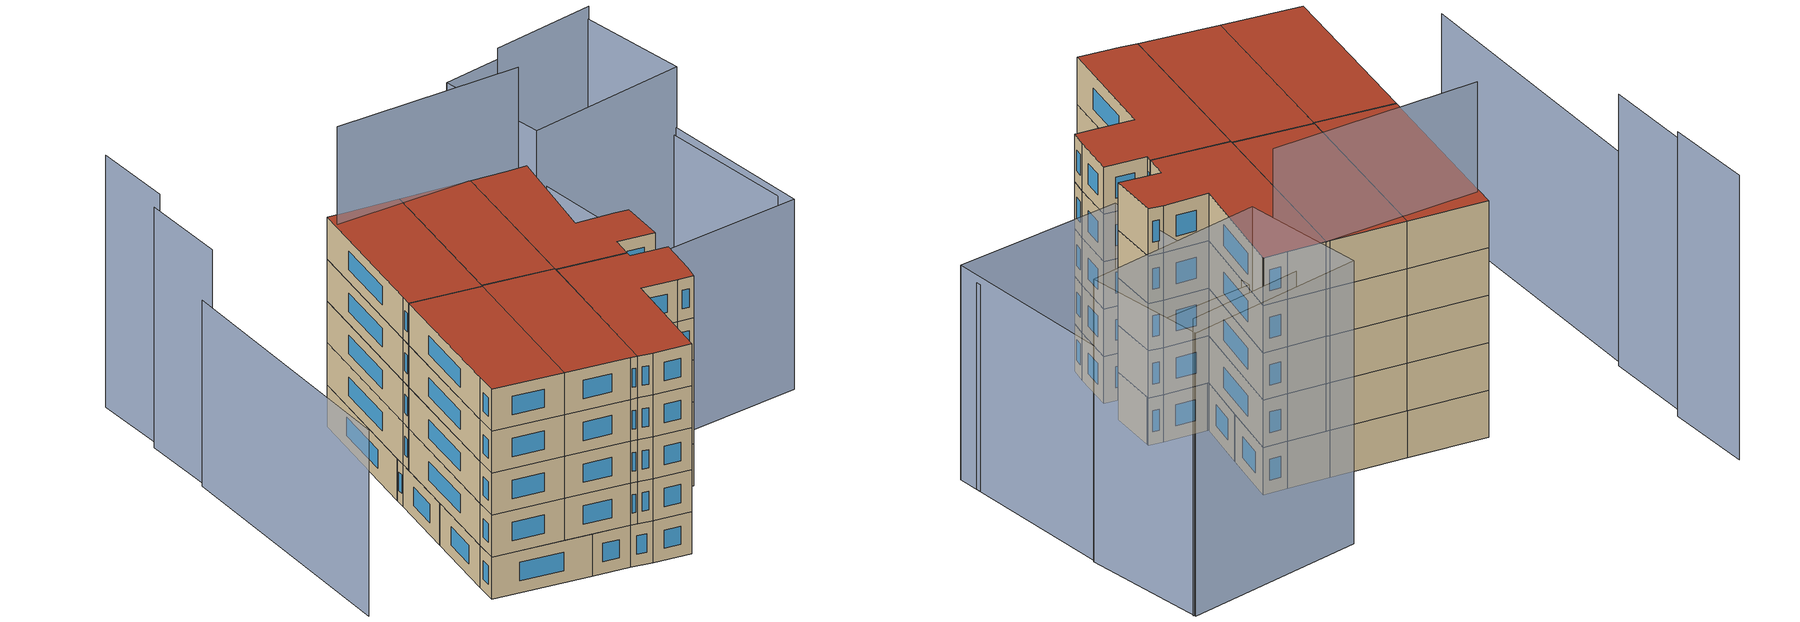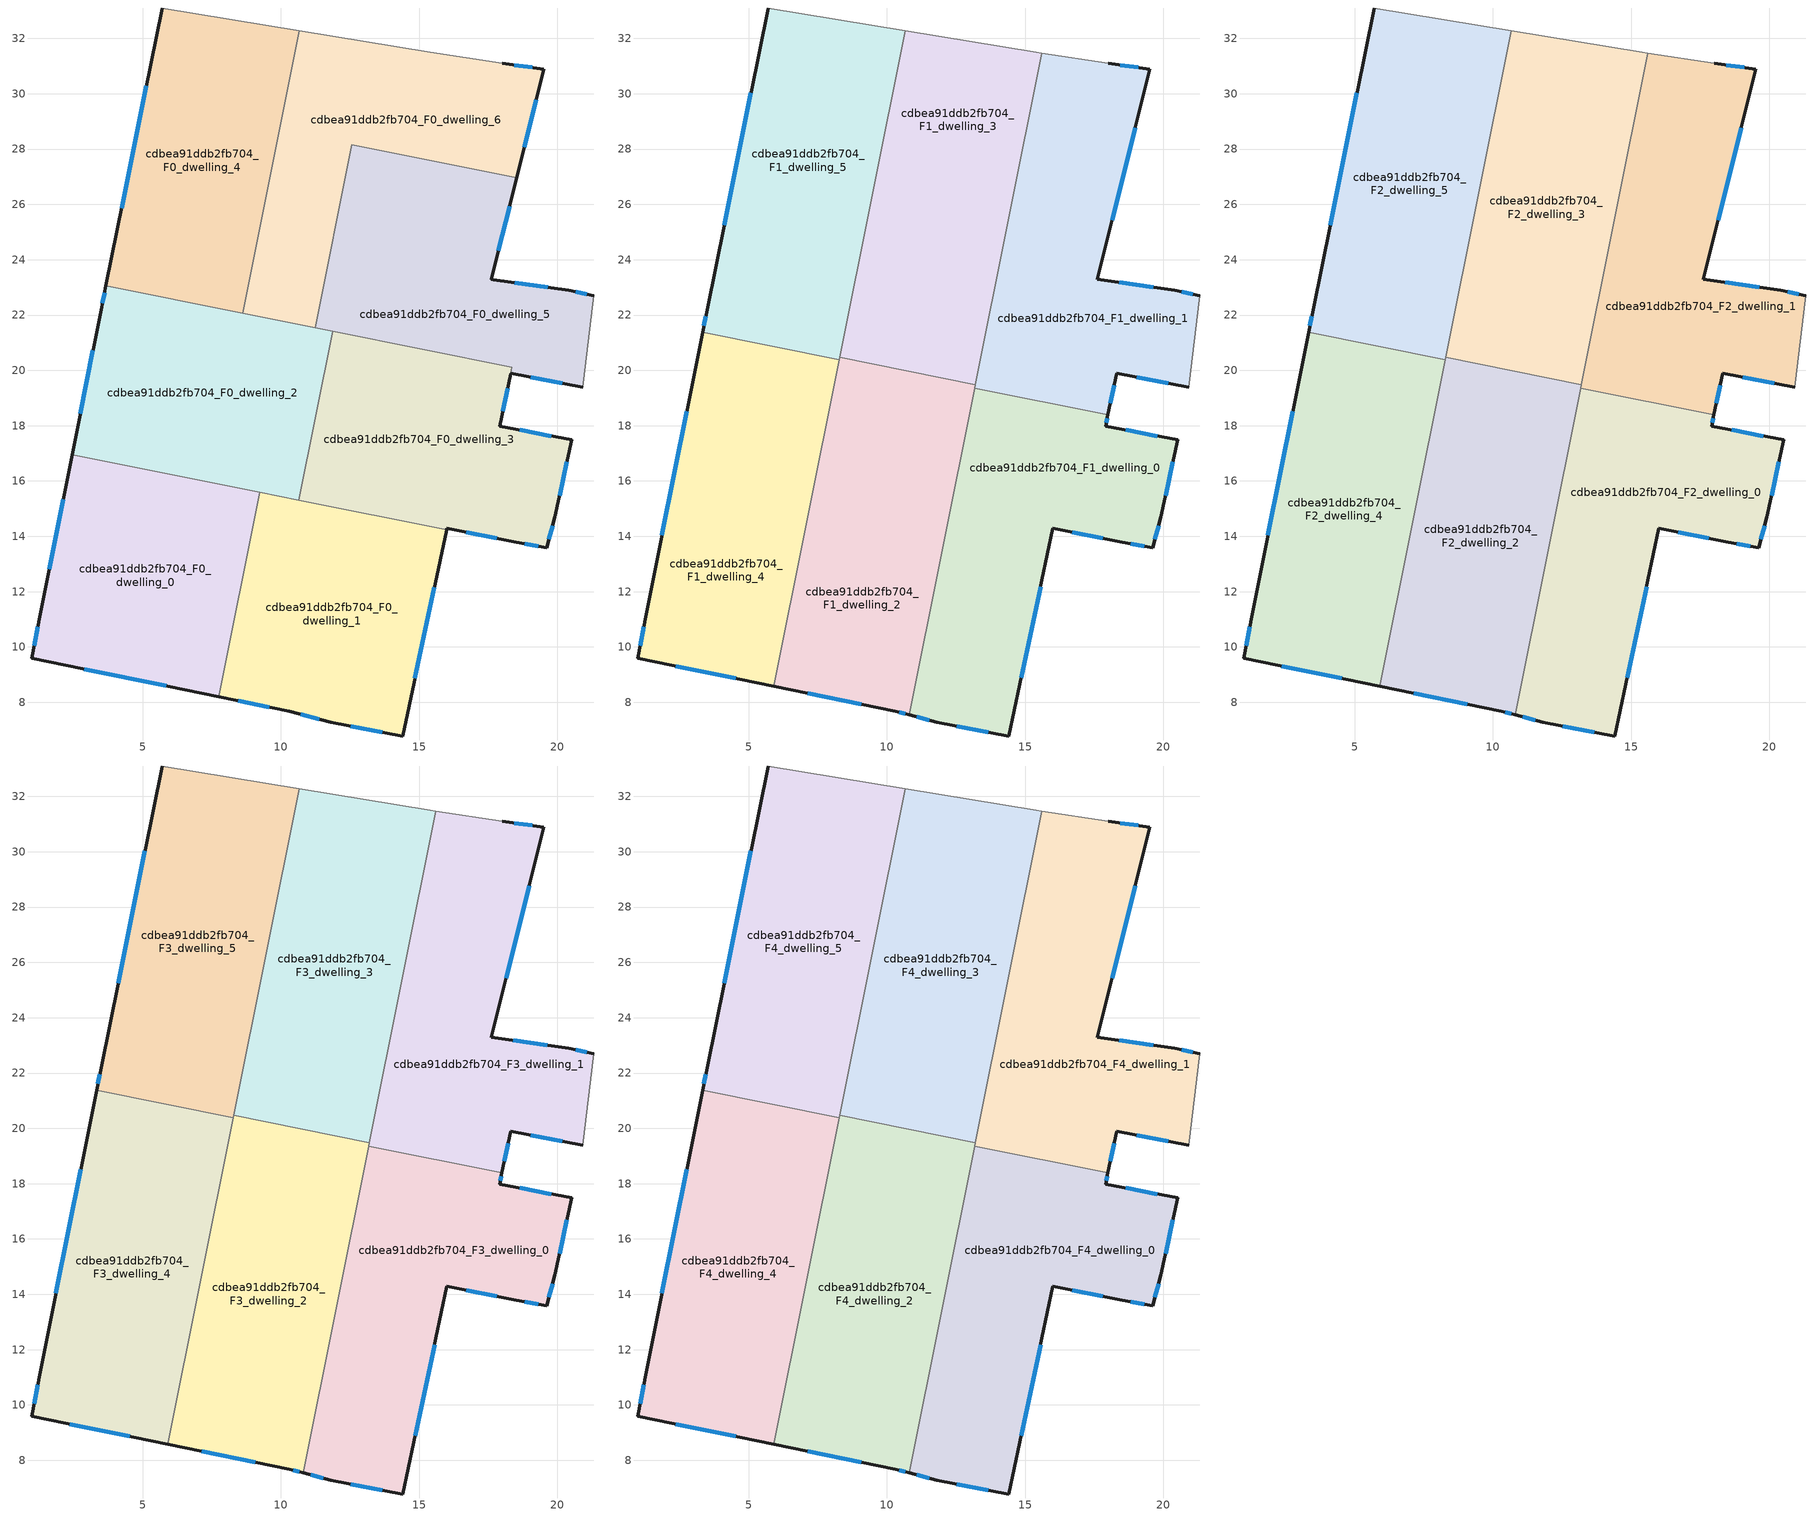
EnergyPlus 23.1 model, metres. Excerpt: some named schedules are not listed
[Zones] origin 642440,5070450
cdbea91ddb2fb704_F0_dwelling_0
 floor ground (EU_floor_Construction): 9.23,15.59 7.75,8.2 0.99,9.59 1.29,11.19 2.45,16.95 z0
 wall outside (EU_wall_Construction): 2.45,16.95 1.29,11.19 0.99,9.59 7.75,8.2 z0:3
 wall to cdbea91ddb2fb704_F0_dwelling_1 (EU_wall_Construction): 7.75,8.2 9.23,15.59 z0:3
 wall to cdbea91ddb2fb704_F0_dwelling_2 (EU_wall_Construction): 9.23,15.59 2.45,16.95 z0:3
 window (EU_Window_Construction): 2.89,9.2 5.86,8.59 / 1.21,10.74 1.08,10.03 / 2.13,15.34 1.62,12.8 z0.84:2.16
 ceiling adiabatic (EU_roof_Construction): 7.75,8.2 9.23,15.59 7.4,15.96 5.92,8.58 z3
cdbea91ddb2fb704_F0_dwelling_1
 floor ground (EU_floor_Construction): 16,14.24 14.4,6.78 11.8,7.28 10.3,7.68 7.75,8.2 9.23,15.59 z0
 wall outside (EU_wall_Construction): 7.75,8.2 10.3,7.68 11.8,7.28 14.4,6.78 16,14.24 z0:3
 wall to cdbea91ddb2fb704_F0_dwelling_3 (EU_wall_Construction): 16,14.24 10.65,15.31 z0:3
 wall to cdbea91ddb2fb704_F0_dwelling_2 (EU_wall_Construction): 10.65,15.31 9.23,15.6 z0:3
 window (EU_Window_Construction): 12.53,7.14 13.67,6.92 / 10.72,7.57 11.38,7.39 / 8.46,8.06 9.59,7.83 / 14.85,8.87 15.55,12.15 z0.84:2.16
 ceiling adiabatic (EU_roof_Construction): 10.81,7.55 12.3,14.98 9.23,15.59 7.75,8.2 10.3,7.68 z3
cdbea91ddb2fb704_F0_dwelling_2
 floor ground (EU_floor_Construction): 11.87,21.41 10.65,15.31 2.45,16.95 3.5,22.19 3.67,23.05 z0
 wall outside (EU_wall_Construction): 3.67,23.05 3.5,22.19 2.45,16.95 z0:3
 wall to cdbea91ddb2fb704_F0_dwelling_3 (EU_wall_Construction): 10.65,15.31 11.87,21.41 z0:3
 wall to cdbea91ddb2fb704_F0_dwelling_4 (EU_wall_Construction): 8.62,22.06 3.67,23.05 z0:3
 wall to cdbea91ddb2fb704_F0_dwelling_6 (EU_wall_Construction): 11.24,21.54 8.62,22.06 z0:3
 wall to cdbea91ddb2fb704_F0_dwelling_5 (EU_wall_Construction): 11.87,21.41 11.24,21.54 z0:3
 window (EU_Window_Construction): 3.62,22.81 3.55,22.43 / 3.2,20.73 2.74,18.42 z0.84:2.16
cdbea91ddb2fb704_F0_dwelling_3
 floor ground (EU_floor_Construction): 18.36,20.11 17.91,17.99 20.51,17.49 19.91,14.68 19.61,13.58 18.51,13.78 16.01,14.29 16,14.24 10.65,15.31 11.87,21.41 z0
 wall outside (EU_wall_Construction): 16,14.24 16.01,14.29 18.51,13.78 19.61,13.58 19.91,14.68 20.51,17.49 17.91,17.99 18.31,19.88 z0:3
 wall to cdbea91ddb2fb704_F0_dwelling_5 (EU_wall_Construction): 18.31,19.89 18.36,20.11 11.87,21.41 z0:3
 window (EU_Window_Construction): 19.69,13.89 19.82,14.38 / 18.82,13.73 19.3,13.64 / 16.71,14.14 17.81,13.92 / 18.02,18.52 18.2,19.35 / 19.78,17.63 18.64,17.85 / 20.08,15.47 20.34,16.7 z0.84:2.16
cdbea91ddb2fb704_F0_dwelling_4
 floor ground (EU_floor_Construction): 10.66,32.28 8.62,22.06 3.67,23.05 5.7,33.1 z0
 wall outside (EU_wall_Construction): 5.7,33.1 3.67,23.05 z0:3
 wall adiabatic (EU_wall_Construction): 10.66,32.28 5.7,33.1 z0:3
 wall to cdbea91ddb2fb704_F0_dwelling_6 (EU_wall_Construction): 8.62,22.06 10.66,32.28 z0:3
 window (EU_Window_Construction): 5.13,30.29 4.24,25.87 z0.84:2.16
cdbea91ddb2fb704_F0_dwelling_5
 floor ground (EU_floor_Construction): 18.53,26.96 17.61,23.29 17.68,23.28 20.41,22.89 21.31,22.69 21.3,22.56 20.91,19.39 18.31,19.89 18.36,20.11 11.24,21.54 12.56,28.15 z0
 wall outside (EU_wall_Construction): 21.31,22.69 20.41,22.89 17.68,23.28 17.61,23.29 18.53,26.96 / 18.31,19.89 20.91,19.39 z0:3
 wall to cdbea91ddb2fb704_F0_dwelling_6 (EU_wall_Construction): 18.53,26.96 12.56,28.15 11.24,21.54 z0:3
 wall adiabatic (EU_wall_Construction): 20.91,19.39 21.3,22.56 21.31,22.69 z0:3
 window (EU_Window_Construction): 17.87,24.32 18.27,25.93 / 19.65,23 18.45,23.17 / 21.06,22.75 20.66,22.83 / 19.04,19.75 20.18,19.53 z0.84:2.16
cdbea91ddb2fb704_F0_dwelling_6
 floor ground (EU_floor_Construction): 19.51,30.89 18.53,26.96 12.56,28.15 11.24,21.54 8.62,22.06 10.66,32.28 15.41,31.5 18.01,31.1 z0
 wall outside (EU_wall_Construction): 18.53,26.96 19.51,30.89 18.01,31.1 z0:3
 wall adiabatic (EU_wall_Construction): 18.01,31.1 15.41,31.5 10.66,32.28 z0:3
 window (EU_Window_Construction): 19.09,30.95 18.43,31.04 / 18.8,28.06 19.24,29.79 z0.84:2.16
cdbea91ddb2fb704_F1_dwelling_0
 floor to cdbea91ddb2fb704_F0_dwelling_3 (EU_floor_Construction): 20.51,17.49 19.91,14.68 19.61,13.58 18.51,13.78 16.01,14.29 16,14.24 12.3,14.98 13.18,19.35 17.99,18.39 17.91,17.99 z3
 floor to cdbea91ddb2fb704_F0_dwelling_1 (EU_floor_Construction): 16,14.24 14.4,6.78 11.8,7.28 10.81,7.55 12.3,14.98 z3
 wall outside (EU_wall_Construction): 10.81,7.54 11.8,7.28 14.4,6.78 16.01,14.29 18.51,13.78 19.61,13.58 19.91,14.68 20.51,17.49 17.91,17.99 17.99,18.39 z3:6
 wall to cdbea91ddb2fb704_F1_dwelling_1 (EU_wall_Construction): 17.99,18.39 13.18,19.35 z3:6
 wall to cdbea91ddb2fb704_F1_dwelling_2 (EU_wall_Construction): 13.18,19.35 10.81,7.54 z3:6
 window (EU_Window_Construction): 19.69,13.89 19.82,14.38 / 18.82,13.73 19.3,13.64 / 16.71,14.14 17.81,13.92 / 14.85,8.88 15.56,12.18 / 12.53,7.14 13.67,6.92 / 11.09,7.47 11.52,7.36 / 17.93,18.1 17.97,18.28 / 19.78,17.63 18.64,17.85 / 20.08,15.47 20.34,16.7 z3.84:5.16
cdbea91ddb2fb704_F1_dwelling_1
 floor to cdbea91ddb2fb704_F0_dwelling_5 (EU_floor_Construction): 18.53,26.96 17.61,23.29 20.41,22.89 21.31,22.69 20.91,19.39 18.31,19.89 18.36,20.11 13.52,21.08 14.85,27.69 z3
 floor to cdbea91ddb2fb704_F0_dwelling_3 (EU_floor_Construction): 18.36,20.11 17.99,18.39 13.18,19.35 13.52,21.08 z3
 floor to cdbea91ddb2fb704_F0_dwelling_6 (EU_floor_Construction): 19.51,30.89 18.53,26.96 14.85,27.69 15.6,31.47 18.01,31.1 z3
 wall outside (EU_wall_Construction): 21.31,22.69 20.41,22.89 17.61,23.29 19.51,30.89 18.01,31.1 / 17.99,18.39 18.31,19.89 20.91,19.39 z3:6
 wall adiabatic (EU_wall_Construction): 20.91,19.39 21.31,22.69 / 18.01,31.1 15.6,31.47 z3:6
 wall to cdbea91ddb2fb704_F1_dwelling_3 (EU_wall_Construction): 15.6,31.47 13.2,19.48 z3:6
 wall to cdbea91ddb2fb704_F1_dwelling_2 (EU_wall_Construction): 13.2,19.48 13.18,19.35 z3:6
 window (EU_Window_Construction): 21.06,22.75 20.66,22.83 / 19.04,19.75 20.18,19.53 / 18.08,18.81 18.22,19.47 / 19.09,30.95 18.43,31.04 / 18.14,25.42 18.98,28.76 / 19.63,23 18.4,23.18 z3.84:5.16
cdbea91ddb2fb704_F1_dwelling_2
 floor to cdbea91ddb2fb704_F0_dwelling_3 (EU_floor_Construction): 13.2,19.48 12.3,14.98 10.65,15.31 11.55,19.81 z3
 floor to cdbea91ddb2fb704_F0_dwelling_2 (EU_floor_Construction): 11.55,19.81 10.65,15.31 7.4,15.96 8.3,20.47 z3
 floor adiabatic (EU_floor_Construction): 12.3,14.98 10.81,7.54 10.3,7.68 5.92,8.58 7.4,15.96 z3
 wall outside (EU_wall_Construction): 5.92,8.58 10.3,7.68 10.81,7.54 z3:6
 wall to cdbea91ddb2fb704_F1_dwelling_3 (EU_wall_Construction): 13.2,19.48 8.3,20.47 z3:6
 wall to cdbea91ddb2fb704_F1_dwelling_4 (EU_wall_Construction): 8.28,20.38 5.92,8.58 z3:6
 wall to cdbea91ddb2fb704_F1_dwelling_5 (EU_wall_Construction): 8.3,20.47 8.28,20.38 z3:6
 window (EU_Window_Construction): 10.44,7.64 10.67,7.58 / 7.15,8.33 9.07,7.93 z3.84:5.16
cdbea91ddb2fb704_F1_dwelling_3
 floor to cdbea91ddb2fb704_F0_dwelling_6 (EU_floor_Construction): 15.41,31.5 15.6,31.47 14.85,27.69 12.56,28.15 11.24,21.54 8.62,22.06 10.67,32.28 z3
 floor to cdbea91ddb2fb704_F0_dwelling_5 (EU_floor_Construction): 14.85,27.69 13.52,21.08 11.24,21.54 12.56,28.15 z3
 floor to cdbea91ddb2fb704_F0_dwelling_2 (EU_floor_Construction): 11.87,21.41 11.55,19.81 8.3,20.47 8.62,22.06 z3
 floor to cdbea91ddb2fb704_F0_dwelling_3 (EU_floor_Construction): 13.52,21.08 13.2,19.48 11.55,19.81 11.87,21.41 z3
 wall adiabatic (EU_wall_Construction): 15.6,31.47 15.41,31.5 10.67,32.28 z3:6
 wall to cdbea91ddb2fb704_F1_dwelling_5 (EU_wall_Construction): 10.67,32.28 8.3,20.47 z3:6
cdbea91ddb2fb704_F1_dwelling_4
 floor to cdbea91ddb2fb704_F0_dwelling_0 (EU_floor_Construction): 7.4,15.96 5.92,8.58 0.99,9.59 1.29,11.19 2.45,16.95 z3
 floor to cdbea91ddb2fb704_F0_dwelling_2 (EU_floor_Construction): 8.28,20.38 7.4,15.96 2.45,16.95 3.33,21.38 z3
 wall outside (EU_wall_Construction): 3.33,21.38 1.29,11.19 0.99,9.59 5.92,8.58 z3:6
 wall to cdbea91ddb2fb704_F1_dwelling_5 (EU_wall_Construction): 8.28,20.38 3.33,21.38 z3:6
 window (EU_Window_Construction): 2.37,9.3 4.54,8.86 / 1.21,10.74 1.08,10.03 / 2.76,18.52 1.87,14.04 z3.84:5.16
cdbea91ddb2fb704_F1_dwelling_5
 floor to cdbea91ddb2fb704_F0_dwelling_2 (EU_floor_Construction): 8.62,22.06 8.28,20.38 3.33,21.38 3.5,22.19 3.67,23.05 z3
 floor to cdbea91ddb2fb704_F0_dwelling_4 (EU_floor_Construction): 10.66,32.28 8.62,22.06 3.67,23.05 5.7,33.1 z3
 wall outside (EU_wall_Construction): 5.7,33.1 3.5,22.19 3.33,21.38 z3:6
 wall adiabatic (EU_wall_Construction): 10.67,32.28 5.7,33.1 z3:6
 window (EU_Window_Construction): 3.45,21.96 3.38,21.6 / 5.09,30.05 4.12,25.25 z3.84:5.16
cdbea91ddb2fb704_F2_dwelling_0
 floor to cdbea91ddb2fb704_F1_dwelling_0 (EU_floor_Construction): 20.51,17.49 19.91,14.68 19.61,13.58 18.51,13.78 16.01,14.29 14.4,6.78 11.8,7.28 10.81,7.54 13.18,19.35 17.99,18.39 17.91,17.99 z6
 wall outside (EU_wall_Construction): 10.81,7.54 11.8,7.28 14.4,6.78 16.01,14.29 18.51,13.78 19.61,13.58 19.91,14.68 20.51,17.49 17.91,17.99 17.99,18.39 z6:9
 wall to cdbea91ddb2fb704_F2_dwelling_1 (EU_wall_Construction): 17.99,18.39 13.18,19.35 z6:9
 wall to cdbea91ddb2fb704_F2_dwelling_2 (EU_wall_Construction): 13.18,19.35 10.81,7.54 z6:9
 window (EU_Window_Construction): 19.69,13.89 19.82,14.38 / 18.82,13.73 19.3,13.64 / 16.71,14.14 17.81,13.92 / 14.85,8.88 15.56,12.18 / 12.53,7.14 13.67,6.92 / 11.09,7.47 11.52,7.36 / 17.93,18.1 17.97,18.28 / 19.78,17.63 18.64,17.85 / 20.08,15.47 20.34,16.7 z6.84:8.16
cdbea91ddb2fb704_F2_dwelling_1
 floor to cdbea91ddb2fb704_F1_dwelling_1 (EU_floor_Construction): 19.51,30.89 17.61,23.29 20.41,22.89 21.31,22.69 20.91,19.39 18.31,19.89 17.99,18.39 13.18,19.35 15.6,31.47 18.01,31.1 z6
 wall outside (EU_wall_Construction): 21.31,22.69 20.41,22.89 17.61,23.29 19.51,30.89 18.01,31.1 / 17.99,18.39 18.31,19.89 20.91,19.39 z6:9
 wall adiabatic (EU_wall_Construction): 20.91,19.39 21.31,22.69 / 18.01,31.1 15.6,31.47 z6:9
 wall to cdbea91ddb2fb704_F2_dwelling_3 (EU_wall_Construction): 15.6,31.47 13.2,19.48 z6:9
 wall to cdbea91ddb2fb704_F2_dwelling_2 (EU_wall_Construction): 13.2,19.48 13.18,19.35 z6:9
 window (EU_Window_Construction): 21.06,22.75 20.66,22.83 / 19.04,19.75 20.18,19.53 / 18.08,18.81 18.22,19.47 / 19.09,30.95 18.43,31.04 / 18.14,25.42 18.98,28.76 / 19.63,23 18.4,23.18 z6.84:8.16
cdbea91ddb2fb704_F2_dwelling_2
 floor to cdbea91ddb2fb704_F1_dwelling_2 (EU_floor_Construction): 13.2,19.48 10.81,7.54 10.3,7.68 5.92,8.58 8.3,20.47 z6
 wall outside (EU_wall_Construction): 5.92,8.58 10.3,7.68 10.81,7.54 z6:9
 wall to cdbea91ddb2fb704_F2_dwelling_3 (EU_wall_Construction): 13.2,19.48 8.3,20.47 z6:9
 wall to cdbea91ddb2fb704_F2_dwelling_4 (EU_wall_Construction): 8.28,20.38 5.92,8.58 z6:9
 wall to cdbea91ddb2fb704_F2_dwelling_5 (EU_wall_Construction): 8.3,20.47 8.28,20.38 z6:9
 window (EU_Window_Construction): 10.44,7.64 10.67,7.58 / 7.15,8.33 9.07,7.93 z6.84:8.16
cdbea91ddb2fb704_F2_dwelling_3
 floor to cdbea91ddb2fb704_F1_dwelling_3 (EU_floor_Construction): 15.41,31.5 15.6,31.47 13.2,19.48 8.3,20.47 10.67,32.28 z6
 wall adiabatic (EU_wall_Construction): 15.6,31.47 15.41,31.5 10.67,32.28 z6:9
 wall to cdbea91ddb2fb704_F2_dwelling_5 (EU_wall_Construction): 10.67,32.28 8.3,20.47 z6:9
cdbea91ddb2fb704_F2_dwelling_4
 floor to cdbea91ddb2fb704_F1_dwelling_4 (EU_floor_Construction): 8.28,20.38 5.92,8.58 0.99,9.59 1.29,11.19 3.33,21.38 z6
 wall outside (EU_wall_Construction): 3.33,21.38 1.29,11.19 0.99,9.59 5.92,8.58 z6:9
 wall to cdbea91ddb2fb704_F2_dwelling_5 (EU_wall_Construction): 8.28,20.38 3.33,21.38 z6:9
 window (EU_Window_Construction): 2.37,9.3 4.54,8.86 / 1.21,10.74 1.08,10.03 / 2.76,18.52 1.87,14.04 z6.84:8.16
cdbea91ddb2fb704_F2_dwelling_5
 floor to cdbea91ddb2fb704_F1_dwelling_5 (EU_floor_Construction): 10.67,32.28 8.28,20.38 3.33,21.38 3.5,22.19 5.7,33.1 z6
 wall outside (EU_wall_Construction): 5.7,33.1 3.5,22.19 3.33,21.38 z6:9
 wall adiabatic (EU_wall_Construction): 10.67,32.28 5.7,33.1 z6:9
 window (EU_Window_Construction): 3.45,21.96 3.38,21.6 / 5.09,30.05 4.12,25.25 z6.84:8.16
cdbea91ddb2fb704_F3_dwelling_0
 floor to cdbea91ddb2fb704_F2_dwelling_0 (EU_floor_Construction): 20.51,17.49 19.91,14.68 19.61,13.58 18.51,13.78 16.01,14.29 14.4,6.78 11.8,7.28 10.81,7.54 13.18,19.35 17.99,18.39 17.91,17.99 z9
 wall outside (EU_wall_Construction): 10.81,7.54 11.8,7.28 14.4,6.78 16.01,14.29 18.51,13.78 19.61,13.58 19.91,14.68 20.51,17.49 17.91,17.99 17.99,18.39 z9:12
 wall to cdbea91ddb2fb704_F3_dwelling_1 (EU_wall_Construction): 17.99,18.39 13.18,19.35 z9:12
 wall to cdbea91ddb2fb704_F3_dwelling_2 (EU_wall_Construction): 13.18,19.35 10.81,7.54 z9:12
 window (EU_Window_Construction): 19.69,13.89 19.82,14.38 / 18.82,13.73 19.3,13.64 / 16.71,14.14 17.81,13.92 / 14.85,8.88 15.56,12.18 / 12.53,7.14 13.67,6.92 / 11.09,7.47 11.52,7.36 / 17.93,18.1 17.97,18.28 / 19.78,17.63 18.64,17.85 / 20.08,15.47 20.34,16.7 z9.84:11.16
cdbea91ddb2fb704_F3_dwelling_1
 floor to cdbea91ddb2fb704_F2_dwelling_1 (EU_floor_Construction): 19.51,30.89 17.61,23.29 20.41,22.89 21.31,22.69 20.91,19.39 18.31,19.89 17.99,18.39 13.18,19.35 15.6,31.47 18.01,31.1 z9
 wall outside (EU_wall_Construction): 21.31,22.69 20.41,22.89 17.61,23.29 19.51,30.89 18.01,31.1 / 17.99,18.39 18.31,19.89 20.91,19.39 z9:12
 wall adiabatic (EU_wall_Construction): 20.91,19.39 21.31,22.69 / 18.01,31.1 15.6,31.47 z9:12
 wall to cdbea91ddb2fb704_F3_dwelling_3 (EU_wall_Construction): 15.6,31.47 13.2,19.48 z9:12
 wall to cdbea91ddb2fb704_F3_dwelling_2 (EU_wall_Construction): 13.2,19.48 13.18,19.35 z9:12
 window (EU_Window_Construction): 21.06,22.75 20.66,22.83 / 19.04,19.75 20.18,19.53 / 18.08,18.81 18.22,19.47 / 19.09,30.95 18.43,31.04 / 18.14,25.42 18.98,28.76 / 19.63,23 18.4,23.18 z9.84:11.16
cdbea91ddb2fb704_F3_dwelling_2
 floor to cdbea91ddb2fb704_F2_dwelling_2 (EU_floor_Construction): 13.2,19.48 10.81,7.54 10.3,7.68 5.92,8.58 8.3,20.47 z9
 wall outside (EU_wall_Construction): 5.92,8.58 10.3,7.68 10.81,7.54 z9:12
 wall to cdbea91ddb2fb704_F3_dwelling_3 (EU_wall_Construction): 13.2,19.48 8.3,20.47 z9:12
 wall to cdbea91ddb2fb704_F3_dwelling_4 (EU_wall_Construction): 8.28,20.38 5.92,8.58 z9:12
 wall to cdbea91ddb2fb704_F3_dwelling_5 (EU_wall_Construction): 8.3,20.47 8.28,20.38 z9:12
 window (EU_Window_Construction): 10.44,7.64 10.67,7.58 / 7.15,8.33 9.07,7.93 z9.84:11.16
cdbea91ddb2fb704_F3_dwelling_3
 floor to cdbea91ddb2fb704_F2_dwelling_3 (EU_floor_Construction): 15.41,31.5 15.6,31.47 13.2,19.48 8.3,20.47 10.67,32.28 z9
 wall adiabatic (EU_wall_Construction): 15.6,31.47 15.41,31.5 10.67,32.28 z9:12
 wall to cdbea91ddb2fb704_F3_dwelling_5 (EU_wall_Construction): 10.67,32.28 8.3,20.47 z9:12
cdbea91ddb2fb704_F3_dwelling_4
 floor to cdbea91ddb2fb704_F2_dwelling_4 (EU_floor_Construction): 8.28,20.38 5.92,8.58 0.99,9.59 1.29,11.19 3.33,21.38 z9
 wall outside (EU_wall_Construction): 3.33,21.38 1.29,11.19 0.99,9.59 5.92,8.58 z9:12
 wall to cdbea91ddb2fb704_F3_dwelling_5 (EU_wall_Construction): 8.28,20.38 3.33,21.38 z9:12
 window (EU_Window_Construction): 2.37,9.3 4.54,8.86 / 1.21,10.74 1.08,10.03 / 2.76,18.52 1.87,14.04 z9.84:11.16
cdbea91ddb2fb704_F3_dwelling_5
 floor to cdbea91ddb2fb704_F2_dwelling_5 (EU_floor_Construction): 10.67,32.28 8.28,20.38 3.33,21.38 3.5,22.19 5.7,33.1 z9
 wall outside (EU_wall_Construction): 5.7,33.1 3.5,22.19 3.33,21.38 z9:12
 wall adiabatic (EU_wall_Construction): 10.67,32.28 5.7,33.1 z9:12
 window (EU_Window_Construction): 3.45,21.96 3.38,21.6 / 5.09,30.05 4.12,25.25 z9.84:11.16
cdbea91ddb2fb704_F4_dwelling_0
 floor to cdbea91ddb2fb704_F3_dwelling_0 (EU_floor_Construction): 20.51,17.49 19.91,14.68 19.61,13.58 18.51,13.78 16.01,14.29 14.4,6.78 11.8,7.28 10.81,7.54 13.18,19.35 17.99,18.39 17.91,17.99 z12
 wall outside (EU_wall_Construction): 10.81,7.54 11.8,7.28 14.4,6.78 16.01,14.29 18.51,13.78 19.61,13.58 19.91,14.68 20.51,17.49 17.91,17.99 17.99,18.39 z12:15
 wall to cdbea91ddb2fb704_F4_dwelling_1 (EU_wall_Construction): 17.99,18.39 13.18,19.35 z12:15
 wall to cdbea91ddb2fb704_F4_dwelling_2 (EU_wall_Construction): 13.18,19.35 10.81,7.54 z12:15
 window (EU_Window_Construction): 19.69,13.89 19.82,14.38 / 18.82,13.73 19.3,13.64 / 16.71,14.14 17.81,13.92 / 14.85,8.88 15.56,12.18 / 12.53,7.14 13.67,6.92 / 11.09,7.47 11.52,7.36 / 17.93,18.1 17.97,18.28 / 19.78,17.63 18.64,17.85 / 20.08,15.47 20.34,16.7 z12.84:14.16
 roof outside (EU_roof_Construction): 14.4,6.78 16.01,14.29 18.51,13.78 19.61,13.58 19.91,14.68 20.51,17.49 17.91,17.99 17.99,18.39 13.18,19.35 10.81,7.54 11.8,7.28 z15
cdbea91ddb2fb704_F4_dwelling_1
 floor to cdbea91ddb2fb704_F3_dwelling_1 (EU_floor_Construction): 19.51,30.89 17.61,23.29 20.41,22.89 21.31,22.69 20.91,19.39 18.31,19.89 17.99,18.39 13.18,19.35 15.6,31.47 18.01,31.1 z12
 wall outside (EU_wall_Construction): 21.31,22.69 20.41,22.89 17.61,23.29 19.51,30.89 18.01,31.1 / 17.99,18.39 18.31,19.89 20.91,19.39 z12:15
 wall adiabatic (EU_wall_Construction): 20.91,19.39 21.31,22.69 / 18.01,31.1 15.6,31.47 z12:15
 wall to cdbea91ddb2fb704_F4_dwelling_3 (EU_wall_Construction): 15.6,31.47 13.2,19.48 z12:15
 wall to cdbea91ddb2fb704_F4_dwelling_2 (EU_wall_Construction): 13.2,19.48 13.18,19.35 z12:15
 window (EU_Window_Construction): 21.06,22.75 20.66,22.83 / 19.04,19.75 20.18,19.53 / 18.08,18.81 18.22,19.47 / 19.09,30.95 18.43,31.04 / 18.14,25.42 18.98,28.76 / 19.63,23 18.4,23.18 z12.84:14.16
 roof outside (EU_roof_Construction): 20.91,19.39 21.31,22.69 20.41,22.89 17.61,23.29 19.51,30.89 18.01,31.1 15.6,31.47 13.18,19.35 17.99,18.39 18.31,19.89 z15
cdbea91ddb2fb704_F4_dwelling_2
 floor to cdbea91ddb2fb704_F3_dwelling_2 (EU_floor_Construction): 13.2,19.48 10.81,7.54 10.3,7.68 5.92,8.58 8.3,20.47 z12
 wall outside (EU_wall_Construction): 5.92,8.58 10.3,7.68 10.81,7.54 z12:15
 wall to cdbea91ddb2fb704_F4_dwelling_3 (EU_wall_Construction): 13.2,19.48 8.3,20.47 z12:15
 wall to cdbea91ddb2fb704_F4_dwelling_4 (EU_wall_Construction): 8.28,20.38 5.92,8.58 z12:15
 wall to cdbea91ddb2fb704_F4_dwelling_5 (EU_wall_Construction): 8.3,20.47 8.28,20.38 z12:15
 window (EU_Window_Construction): 10.44,7.64 10.67,7.58 / 7.15,8.33 9.07,7.93 z12.84:14.16
 roof outside (EU_roof_Construction): 10.81,7.54 13.2,19.48 8.3,20.47 5.92,8.58 10.3,7.68 z15
cdbea91ddb2fb704_F4_dwelling_3
 floor to cdbea91ddb2fb704_F3_dwelling_3 (EU_floor_Construction): 15.41,31.5 15.6,31.47 13.2,19.48 8.3,20.47 10.67,32.28 z12
 wall adiabatic (EU_wall_Construction): 15.6,31.47 15.41,31.5 10.67,32.28 z12:15
 wall to cdbea91ddb2fb704_F4_dwelling_5 (EU_wall_Construction): 10.67,32.28 8.3,20.47 z12:15
 roof outside (EU_roof_Construction): 13.2,19.48 15.6,31.47 15.41,31.5 10.67,32.28 8.3,20.47 z15
cdbea91ddb2fb704_F4_dwelling_4
 floor to cdbea91ddb2fb704_F3_dwelling_4 (EU_floor_Construction): 8.28,20.38 5.92,8.58 0.99,9.59 1.29,11.19 3.33,21.38 z12
 wall outside (EU_wall_Construction): 3.33,21.38 1.29,11.19 0.99,9.59 5.92,8.58 z12:15
 wall to cdbea91ddb2fb704_F4_dwelling_5 (EU_wall_Construction): 8.28,20.38 3.33,21.38 z12:15
 window (EU_Window_Construction): 2.37,9.3 4.54,8.86 / 1.21,10.74 1.08,10.03 / 2.76,18.52 1.87,14.04 z12.84:14.16
 roof outside (EU_roof_Construction): 5.92,8.58 8.28,20.38 3.33,21.38 1.29,11.19 0.99,9.59 z15
cdbea91ddb2fb704_F4_dwelling_5
 floor to cdbea91ddb2fb704_F3_dwelling_5 (EU_floor_Construction): 10.67,32.28 8.28,20.38 3.33,21.38 3.5,22.19 5.7,33.1 z12
 wall outside (EU_wall_Construction): 5.7,33.1 3.5,22.19 3.33,21.38 z12:15
 wall adiabatic (EU_wall_Construction): 10.67,32.28 5.7,33.1 z12:15
 window (EU_Window_Construction): 3.45,21.96 3.38,21.6 / 5.09,30.05 4.12,25.25 z12.84:14.16
 roof outside (EU_roof_Construction): 8.28,20.38 10.67,32.28 5.7,33.1 3.5,22.19 3.33,21.38 z15
shading: -5,31.7 -6.4,12.43 z0:13.3; 20.4,30.8 31.34,31.3 / 31.34,31.3 31.86,19.61 / 31.86,19.61 20.92,19.12 / 20.92,19.12 20.4,30.8 z0:13.6; 31.81,20.98 31.16,31.29 z0:13.1; -4.5,37.41 -4.82,30.94 z0:17.2; 30.52,39.5 31.42,31.29 / 31.42,31.29 19.61,30 / 19.61,30 18.71,38.21 / 18.71,38.21 30.52,39.5 z0:17.9; -3.9,43.31 -4.08,37.4 z0:18; 19.14,31.32 5.65,31.97 z0:22; 30.61,39.41 22.88,38.5 z0:18.8
[Building]
EU S2 Campaign: North Axis=0; Terrain=City; Solar Distribution=FullExterior
[Site:Location]
Lyon-Bron: Latitude=45.75; Longitude=5; Time Zone=1; Elevation=198
[SizingPeriod:WeatherFileDays]
AnnualSizingPeriod: Begin Month=1; Begin Day of Month=1; End Month=12; End Day of Month=31; Day of Week for Start Day=Monday; Use Weather File Daylight Saving Period=No; Use Weather File Rain and Snow Indicators=No
[MATERIAL]
EU_InternalMass_Material: Roughness=MediumRough; Thickness=0.1; Conductivity=1; Density=1800; Specific Heat=900; Thermal Absorptance=0.9; Solar Absorptance=0.7; Visible Absorptance=0.7
[MATERIAL:NOMASS] Roughness=MediumRough; Thermal Absorptance=0.9; Solar Absorptance=0.7; Visible Absorptance=0.7
Name | Thermal Resistance
EU_wall_NoMass | 0.776494
EU_roof_NoMass | 0.486893
EU_floor_NoMass | 0.421597
[WINDOWMATERIAL:SIMPLEGLAZINGSYSTEM]
EU_Window_SimpleGlazing: UFactor=4.24961; Solar Heat Gain Coefficient=0.83; Visible Transmittance=0.83
[CONSTRUCTION]
EU_wall_Construction: EU_wall_NoMass
EU_roof_Construction: EU_roof_NoMass
EU_floor_Construction: EU_floor_NoMass
EU_Window_Construction: EU_Window_SimpleGlazing
EU_InternalMass_Construction: EU_InternalMass_Material
[ZONE] Type=1; Multiplier=1; Ceiling Height=autocalculate; Floor Area=autocalculate; Part of Total Floor Area=Yes
Name | Volume
cdbea91ddb2fb704_F0_dwelling_0 | 156.07
cdbea91ddb2fb704_F1_dwelling_0; cdbea91ddb2fb704_F2_dwelling_0; cdbea91ddb2fb704_F3_dwelling_0; cdbea91ddb2fb704_F4_dwelling_0 | 182.081
cdbea91ddb2fb704_F0_dwelling_1 | 156.044
cdbea91ddb2fb704_F1_dwelling_1; cdbea91ddb2fb704_F2_dwelling_1; cdbea91ddb2fb704_F3_dwelling_1; cdbea91ddb2fb704_F4_dwelling_1 | 182.076
cdbea91ddb2fb704_F0_dwelling_2 | 156.079
cdbea91ddb2fb704_F1_dwelling_2; cdbea91ddb2fb704_F2_dwelling_2; cdbea91ddb2fb704_F3_dwelling_2; cdbea91ddb2fb704_F4_dwelling_2 | 182.073
cdbea91ddb2fb704_F0_dwelling_3 | 154.333
cdbea91ddb2fb704_F1_dwelling_3; cdbea91ddb2fb704_F2_dwelling_3; cdbea91ddb2fb704_F3_dwelling_3; cdbea91ddb2fb704_F4_dwelling_3 | 182.082
cdbea91ddb2fb704_F0_dwelling_4 | 156.083
cdbea91ddb2fb704_F1_dwelling_4; cdbea91ddb2fb704_F2_dwelling_4; cdbea91ddb2fb704_F3_dwelling_4; cdbea91ddb2fb704_F4_dwelling_4 | 182.106
cdbea91ddb2fb704_F0_dwelling_5 | 157.809
cdbea91ddb2fb704_F1_dwelling_5; cdbea91ddb2fb704_F2_dwelling_5; cdbea91ddb2fb704_F3_dwelling_5; cdbea91ddb2fb704_F4_dwelling_5 | 182.093
cdbea91ddb2fb704_F0_dwelling_6 | 156.053
[INTERNALMASS] Construction=EU_InternalMass_Construction
Name | Zone or ZoneList | Surface Area
cdbea91ddb2fb704_F0_dwelling_0_EU_InternalMass | cdbea91ddb2fb704_F0_dwelling_0 | 52.0243
cdbea91ddb2fb704_F0_dwelling_1_EU_InternalMass | cdbea91ddb2fb704_F0_dwelling_1 | 52.0144
cdbea91ddb2fb704_F0_dwelling_2_EU_InternalMass | cdbea91ddb2fb704_F0_dwelling_2 | 52.0269
cdbea91ddb2fb704_F0_dwelling_3_EU_InternalMass | cdbea91ddb2fb704_F0_dwelling_3 | 51.4438
cdbea91ddb2fb704_F0_dwelling_4_EU_InternalMass | cdbea91ddb2fb704_F0_dwelling_4 | 52.027
cdbea91ddb2fb704_F0_dwelling_5_EU_InternalMass | cdbea91ddb2fb704_F0_dwelling_5 | 52.6028
cdbea91ddb2fb704_F0_dwelling_6_EU_InternalMass | cdbea91ddb2fb704_F0_dwelling_6 | 52.0178
cdbea91ddb2fb704_F1_dwelling_0_EU_InternalMass | cdbea91ddb2fb704_F1_dwelling_0 | 60.6934
cdbea91ddb2fb704_F1_dwelling_1_EU_InternalMass | cdbea91ddb2fb704_F1_dwelling_1 | 60.6924
cdbea91ddb2fb704_F1_dwelling_2_EU_InternalMass | cdbea91ddb2fb704_F1_dwelling_2 | 60.6907
cdbea91ddb2fb704_F1_dwelling_3_EU_InternalMass | cdbea91ddb2fb704_F1_dwelling_3 | 60.6942
cdbea91ddb2fb704_F1_dwelling_4_EU_InternalMass | cdbea91ddb2fb704_F1_dwelling_4 | 60.7017
cdbea91ddb2fb704_F1_dwelling_5_EU_InternalMass | cdbea91ddb2fb704_F1_dwelling_5 | 60.6978
cdbea91ddb2fb704_F2_dwelling_0_EU_InternalMass | cdbea91ddb2fb704_F2_dwelling_0 | 60.6934
cdbea91ddb2fb704_F2_dwelling_1_EU_InternalMass | cdbea91ddb2fb704_F2_dwelling_1 | 60.6924
cdbea91ddb2fb704_F2_dwelling_2_EU_InternalMass | cdbea91ddb2fb704_F2_dwelling_2 | 60.6907
cdbea91ddb2fb704_F2_dwelling_3_EU_InternalMass | cdbea91ddb2fb704_F2_dwelling_3 | 60.6942
cdbea91ddb2fb704_F2_dwelling_4_EU_InternalMass | cdbea91ddb2fb704_F2_dwelling_4 | 60.7017
cdbea91ddb2fb704_F2_dwelling_5_EU_InternalMass | cdbea91ddb2fb704_F2_dwelling_5 | 60.6978
cdbea91ddb2fb704_F3_dwelling_0_EU_InternalMass | cdbea91ddb2fb704_F3_dwelling_0 | 60.6934
cdbea91ddb2fb704_F3_dwelling_1_EU_InternalMass | cdbea91ddb2fb704_F3_dwelling_1 | 60.6924
cdbea91ddb2fb704_F3_dwelling_2_EU_InternalMass | cdbea91ddb2fb704_F3_dwelling_2 | 60.6907
cdbea91ddb2fb704_F3_dwelling_3_EU_InternalMass | cdbea91ddb2fb704_F3_dwelling_3 | 60.6942
cdbea91ddb2fb704_F3_dwelling_4_EU_InternalMass | cdbea91ddb2fb704_F3_dwelling_4 | 60.7017
cdbea91ddb2fb704_F3_dwelling_5_EU_InternalMass | cdbea91ddb2fb704_F3_dwelling_5 | 60.6978
cdbea91ddb2fb704_F4_dwelling_0_EU_InternalMass | cdbea91ddb2fb704_F4_dwelling_0 | 60.6934
cdbea91ddb2fb704_F4_dwelling_1_EU_InternalMass | cdbea91ddb2fb704_F4_dwelling_1 | 60.6924
cdbea91ddb2fb704_F4_dwelling_2_EU_InternalMass | cdbea91ddb2fb704_F4_dwelling_2 | 60.6907
cdbea91ddb2fb704_F4_dwelling_3_EU_InternalMass | cdbea91ddb2fb704_F4_dwelling_3 | 60.6942
cdbea91ddb2fb704_F4_dwelling_4_EU_InternalMass | cdbea91ddb2fb704_F4_dwelling_4 | 60.7017
cdbea91ddb2fb704_F4_dwelling_5_EU_InternalMass | cdbea91ddb2fb704_F4_dwelling_5 | 60.6978
[OTHEREQUIPMENT] Fuel Type=Electricity; Design Level Calculation Method=Watts/Area; Power per Zone Floor Area=1; Fraction Latent=0; Fraction Radiant=0; Fraction Lost=0; Carbon Dioxide Generation Rate=0; EndUse Subcategory=EU_Step8_InternalGains
Name | Zone or ZoneList or Space or SpaceList | Schedule
EU_Step8_InternalGain_cdbea91ddb2fb704_F0_dwelling_0_f000 | cdbea91ddb2fb704_F0_dwelling_0 | EU_Step8_GainSchedule_cdbea91ddb2fb704_F0_dwelling_0_f000
EU_Step8_InternalGain_cdbea91ddb2fb704_F0_dwelling_1_f000 | cdbea91ddb2fb704_F0_dwelling_1 | EU_Step8_GainSchedule_cdbea91ddb2fb704_F0_dwelling_1_f000
EU_Step8_InternalGain_cdbea91ddb2fb704_F0_dwelling_2_f000 | cdbea91ddb2fb704_F0_dwelling_2 | EU_Step8_GainSchedule_cdbea91ddb2fb704_F0_dwelling_2_f000
EU_Step8_InternalGain_cdbea91ddb2fb704_F0_dwelling_3_f000 | cdbea91ddb2fb704_F0_dwelling_3 | EU_Step8_GainSchedule_cdbea91ddb2fb704_F0_dwelling_3_f000
EU_Step8_InternalGain_cdbea91ddb2fb704_F0_dwelling_4_f000 | cdbea91ddb2fb704_F0_dwelling_4 | EU_Step8_GainSchedule_cdbea91ddb2fb704_F0_dwelling_4_f000
EU_Step8_InternalGain_cdbea91ddb2fb704_F0_dwelling_5_f000 | cdbea91ddb2fb704_F0_dwelling_5 | EU_Step8_GainSchedule_cdbea91ddb2fb704_F0_dwelling_5_f000
EU_Step8_InternalGain_cdbea91ddb2fb704_F0_dwelling_6_f000 | cdbea91ddb2fb704_F0_dwelling_6 | EU_Step8_GainSchedule_cdbea91ddb2fb704_F0_dwelling_6_f000
EU_Step8_InternalGain_cdbea91ddb2fb704_F1_dwelling_0_f000 | cdbea91ddb2fb704_F1_dwelling_0 | EU_Step8_GainSchedule_cdbea91ddb2fb704_F1_dwelling_0_f000
EU_Step8_InternalGain_cdbea91ddb2fb704_F1_dwelling_1_f000 | cdbea91ddb2fb704_F1_dwelling_1 | EU_Step8_GainSchedule_cdbea91ddb2fb704_F1_dwelling_1_f000
EU_Step8_InternalGain_cdbea91ddb2fb704_F1_dwelling_2_f000 | cdbea91ddb2fb704_F1_dwelling_2 | EU_Step8_GainSchedule_cdbea91ddb2fb704_F1_dwelling_2_f000
EU_Step8_InternalGain_cdbea91ddb2fb704_F1_dwelling_3_f000 | cdbea91ddb2fb704_F1_dwelling_3 | EU_Step8_GainSchedule_cdbea91ddb2fb704_F1_dwelling_3_f000
EU_Step8_InternalGain_cdbea91ddb2fb704_F1_dwelling_4_f000 | cdbea91ddb2fb704_F1_dwelling_4 | EU_Step8_GainSchedule_cdbea91ddb2fb704_F1_dwelling_4_f000
EU_Step8_InternalGain_cdbea91ddb2fb704_F1_dwelling_5_f000 | cdbea91ddb2fb704_F1_dwelling_5 | EU_Step8_GainSchedule_cdbea91ddb2fb704_F1_dwelling_5_f000
EU_Step8_InternalGain_cdbea91ddb2fb704_F2_dwelling_0_f000 | cdbea91ddb2fb704_F2_dwelling_0 | EU_Step8_GainSchedule_cdbea91ddb2fb704_F2_dwelling_0_f000
EU_Step8_InternalGain_cdbea91ddb2fb704_F2_dwelling_1_f000 | cdbea91ddb2fb704_F2_dwelling_1 | EU_Step8_GainSchedule_cdbea91ddb2fb704_F2_dwelling_1_f000
EU_Step8_InternalGain_cdbea91ddb2fb704_F2_dwelling_2_f000 | cdbea91ddb2fb704_F2_dwelling_2 | EU_Step8_GainSchedule_cdbea91ddb2fb704_F2_dwelling_2_f000
EU_Step8_InternalGain_cdbea91ddb2fb704_F2_dwelling_3_f000 | cdbea91ddb2fb704_F2_dwelling_3 | EU_Step8_GainSchedule_cdbea91ddb2fb704_F2_dwelling_3_f000
EU_Step8_InternalGain_cdbea91ddb2fb704_F2_dwelling_4_f000 | cdbea91ddb2fb704_F2_dwelling_4 | EU_Step8_GainSchedule_cdbea91ddb2fb704_F2_dwelling_4_f000
EU_Step8_InternalGain_cdbea91ddb2fb704_F2_dwelling_5_f000 | cdbea91ddb2fb704_F2_dwelling_5 | EU_Step8_GainSchedule_cdbea91ddb2fb704_F2_dwelling_5_f000
EU_Step8_InternalGain_cdbea91ddb2fb704_F3_dwelling_0_f000 | cdbea91ddb2fb704_F3_dwelling_0 | EU_Step8_GainSchedule_cdbea91ddb2fb704_F3_dwelling_0_f000
EU_Step8_InternalGain_cdbea91ddb2fb704_F3_dwelling_1_f000 | cdbea91ddb2fb704_F3_dwelling_1 | EU_Step8_GainSchedule_cdbea91ddb2fb704_F3_dwelling_1_f000
EU_Step8_InternalGain_cdbea91ddb2fb704_F3_dwelling_2_f000 | cdbea91ddb2fb704_F3_dwelling_2 | EU_Step8_GainSchedule_cdbea91ddb2fb704_F3_dwelling_2_f000
EU_Step8_InternalGain_cdbea91ddb2fb704_F3_dwelling_3_f000 | cdbea91ddb2fb704_F3_dwelling_3 | EU_Step8_GainSchedule_cdbea91ddb2fb704_F3_dwelling_3_f000
EU_Step8_InternalGain_cdbea91ddb2fb704_F3_dwelling_4_f000 | cdbea91ddb2fb704_F3_dwelling_4 | EU_Step8_GainSchedule_cdbea91ddb2fb704_F3_dwelling_4_f000
EU_Step8_InternalGain_cdbea91ddb2fb704_F3_dwelling_5_f000 | cdbea91ddb2fb704_F3_dwelling_5 | EU_Step8_GainSchedule_cdbea91ddb2fb704_F3_dwelling_5_f000
EU_Step8_InternalGain_cdbea91ddb2fb704_F4_dwelling_0_f000 | cdbea91ddb2fb704_F4_dwelling_0 | EU_Step8_GainSchedule_cdbea91ddb2fb704_F4_dwelling_0_f000
EU_Step8_InternalGain_cdbea91ddb2fb704_F4_dwelling_1_f000 | cdbea91ddb2fb704_F4_dwelling_1 | EU_Step8_GainSchedule_cdbea91ddb2fb704_F4_dwelling_1_f000
EU_Step8_InternalGain_cdbea91ddb2fb704_F4_dwelling_2_f000 | cdbea91ddb2fb704_F4_dwelling_2 | EU_Step8_GainSchedule_cdbea91ddb2fb704_F4_dwelling_2_f000
EU_Step8_InternalGain_cdbea91ddb2fb704_F4_dwelling_3_f000 | cdbea91ddb2fb704_F4_dwelling_3 | EU_Step8_GainSchedule_cdbea91ddb2fb704_F4_dwelling_3_f000
EU_Step8_InternalGain_cdbea91ddb2fb704_F4_dwelling_4_f000 | cdbea91ddb2fb704_F4_dwelling_4 | EU_Step8_GainSchedule_cdbea91ddb2fb704_F4_dwelling_4_f000
EU_Step8_InternalGain_cdbea91ddb2fb704_F4_dwelling_5_f000 | cdbea91ddb2fb704_F4_dwelling_5 | EU_Step8_GainSchedule_cdbea91ddb2fb704_F4_dwelling_5_f000
[ZONEVENTILATION:DESIGNFLOWRATE] Schedule=EU_AlwaysOn; Design Flow Rate Calculation Method=AirChanges/Hour; Air Changes per Hour=0.693814; Ventilation Type=Natural; Fan Pressure Rise=0; Fan Total Efficiency=1; Constant Term Coefficient=1; Temperature Term Coefficient=0; Velocity Term Coefficient=0; Velocity Squared Term Coefficient=0; Minimum Indoor Temperature=-100; Maximum Indoor Temperature=100; Delta Temperature=-100; Minimum Outdoor Temperature=-100; Maximum Outdoor Temperature=100; Maximum Wind Speed=40
Name | Zone or ZoneList or Space or SpaceList
EU_ConstantAir_cdbea91ddb2fb704_F0_dwelling_0 | cdbea91ddb2fb704_F0_dwelling_0
EU_ConstantAir_cdbea91ddb2fb704_F0_dwelling_1 | cdbea91ddb2fb704_F0_dwelling_1
EU_ConstantAir_cdbea91ddb2fb704_F0_dwelling_2 | cdbea91ddb2fb704_F0_dwelling_2
EU_ConstantAir_cdbea91ddb2fb704_F0_dwelling_3 | cdbea91ddb2fb704_F0_dwelling_3
EU_ConstantAir_cdbea91ddb2fb704_F0_dwelling_4 | cdbea91ddb2fb704_F0_dwelling_4
EU_ConstantAir_cdbea91ddb2fb704_F0_dwelling_5 | cdbea91ddb2fb704_F0_dwelling_5
EU_ConstantAir_cdbea91ddb2fb704_F0_dwelling_6 | cdbea91ddb2fb704_F0_dwelling_6
EU_ConstantAir_cdbea91ddb2fb704_F1_dwelling_0 | cdbea91ddb2fb704_F1_dwelling_0
EU_ConstantAir_cdbea91ddb2fb704_F1_dwelling_1 | cdbea91ddb2fb704_F1_dwelling_1
EU_ConstantAir_cdbea91ddb2fb704_F1_dwelling_2 | cdbea91ddb2fb704_F1_dwelling_2
EU_ConstantAir_cdbea91ddb2fb704_F1_dwelling_3 | cdbea91ddb2fb704_F1_dwelling_3
EU_ConstantAir_cdbea91ddb2fb704_F1_dwelling_4 | cdbea91ddb2fb704_F1_dwelling_4
EU_ConstantAir_cdbea91ddb2fb704_F1_dwelling_5 | cdbea91ddb2fb704_F1_dwelling_5
EU_ConstantAir_cdbea91ddb2fb704_F2_dwelling_0 | cdbea91ddb2fb704_F2_dwelling_0
EU_ConstantAir_cdbea91ddb2fb704_F2_dwelling_1 | cdbea91ddb2fb704_F2_dwelling_1
EU_ConstantAir_cdbea91ddb2fb704_F2_dwelling_2 | cdbea91ddb2fb704_F2_dwelling_2
EU_ConstantAir_cdbea91ddb2fb704_F2_dwelling_3 | cdbea91ddb2fb704_F2_dwelling_3
EU_ConstantAir_cdbea91ddb2fb704_F2_dwelling_4 | cdbea91ddb2fb704_F2_dwelling_4
EU_ConstantAir_cdbea91ddb2fb704_F2_dwelling_5 | cdbea91ddb2fb704_F2_dwelling_5
EU_ConstantAir_cdbea91ddb2fb704_F3_dwelling_0 | cdbea91ddb2fb704_F3_dwelling_0
EU_ConstantAir_cdbea91ddb2fb704_F3_dwelling_1 | cdbea91ddb2fb704_F3_dwelling_1
EU_ConstantAir_cdbea91ddb2fb704_F3_dwelling_2 | cdbea91ddb2fb704_F3_dwelling_2
EU_ConstantAir_cdbea91ddb2fb704_F3_dwelling_3 | cdbea91ddb2fb704_F3_dwelling_3
EU_ConstantAir_cdbea91ddb2fb704_F3_dwelling_4 | cdbea91ddb2fb704_F3_dwelling_4
EU_ConstantAir_cdbea91ddb2fb704_F3_dwelling_5 | cdbea91ddb2fb704_F3_dwelling_5
EU_ConstantAir_cdbea91ddb2fb704_F4_dwelling_0 | cdbea91ddb2fb704_F4_dwelling_0
EU_ConstantAir_cdbea91ddb2fb704_F4_dwelling_1 | cdbea91ddb2fb704_F4_dwelling_1
EU_ConstantAir_cdbea91ddb2fb704_F4_dwelling_2 | cdbea91ddb2fb704_F4_dwelling_2
EU_ConstantAir_cdbea91ddb2fb704_F4_dwelling_3 | cdbea91ddb2fb704_F4_dwelling_3
EU_ConstantAir_cdbea91ddb2fb704_F4_dwelling_4 | cdbea91ddb2fb704_F4_dwelling_4
EU_ConstantAir_cdbea91ddb2fb704_F4_dwelling_5 | cdbea91ddb2fb704_F4_dwelling_5
[HVACTEMPLATE:ZONE:IDEALLOADSAIRSYSTEM] System Availability Schedule=EU_AlwaysOn; Maximum Heating Supply Air Temperature=50; Minimum Cooling Supply Air Temperature=13; Maximum Heating Supply Air Humidity Ratio=0.0156; Minimum Cooling Supply Air Humidity Ratio=0.0077; Heating Limit=NoLimit; Cooling Limit=NoLimit; Heating Availability Schedule=EU_AlwaysOn; Cooling Availability Schedule=EU_CoolingOff; Dehumidification Control Type=ConstantSensibleHeatRatio; Cooling Sensible Heat Ratio=0.7; Dehumidification Setpoint=60; Humidification Control Type=None; Humidification Setpoint=30; Outdoor Air Method=None; Outdoor Air Flow Rate per Person=0.00944; Outdoor Air Flow Rate per Zone Floor Area=0; Outdoor Air Flow Rate per Zone=0; Demand Controlled Ventilation Type=None; Outdoor Air Economizer Type=NoEconomizer; Heat Recovery Type=None; Sensible Heat Recovery Effectiveness=0.7; Latent Heat Recovery Effectiveness=0.65
Name | Template Thermostat
cdbea91ddb2fb704_F0_dwelling_0 | EU_HeatOnly_cdbea91ddb2fb704_F0_dwelling_0
cdbea91ddb2fb704_F0_dwelling_1 | EU_HeatOnly_cdbea91ddb2fb704_F0_dwelling_1
cdbea91ddb2fb704_F0_dwelling_2 | EU_HeatOnly_cdbea91ddb2fb704_F0_dwelling_2
cdbea91ddb2fb704_F0_dwelling_3 | EU_HeatOnly_cdbea91ddb2fb704_F0_dwelling_3
cdbea91ddb2fb704_F0_dwelling_4 | EU_HeatOnly_cdbea91ddb2fb704_F0_dwelling_4
cdbea91ddb2fb704_F0_dwelling_5 | EU_HeatOnly_cdbea91ddb2fb704_F0_dwelling_5
cdbea91ddb2fb704_F0_dwelling_6 | EU_HeatOnly_cdbea91ddb2fb704_F0_dwelling_6
cdbea91ddb2fb704_F1_dwelling_0 | EU_HeatOnly_cdbea91ddb2fb704_F1_dwelling_0
cdbea91ddb2fb704_F1_dwelling_1 | EU_HeatOnly_cdbea91ddb2fb704_F1_dwelling_1
cdbea91ddb2fb704_F1_dwelling_2 | EU_HeatOnly_cdbea91ddb2fb704_F1_dwelling_2
cdbea91ddb2fb704_F1_dwelling_3 | EU_HeatOnly_cdbea91ddb2fb704_F1_dwelling_3
cdbea91ddb2fb704_F1_dwelling_4 | EU_HeatOnly_cdbea91ddb2fb704_F1_dwelling_4
cdbea91ddb2fb704_F1_dwelling_5 | EU_HeatOnly_cdbea91ddb2fb704_F1_dwelling_5
cdbea91ddb2fb704_F2_dwelling_0 | EU_HeatOnly_cdbea91ddb2fb704_F2_dwelling_0
cdbea91ddb2fb704_F2_dwelling_1 | EU_HeatOnly_cdbea91ddb2fb704_F2_dwelling_1
cdbea91ddb2fb704_F2_dwelling_2 | EU_HeatOnly_cdbea91ddb2fb704_F2_dwelling_2
cdbea91ddb2fb704_F2_dwelling_3 | EU_HeatOnly_cdbea91ddb2fb704_F2_dwelling_3
cdbea91ddb2fb704_F2_dwelling_4 | EU_HeatOnly_cdbea91ddb2fb704_F2_dwelling_4
cdbea91ddb2fb704_F2_dwelling_5 | EU_HeatOnly_cdbea91ddb2fb704_F2_dwelling_5
cdbea91ddb2fb704_F3_dwelling_0 | EU_HeatOnly_cdbea91ddb2fb704_F3_dwelling_0
cdbea91ddb2fb704_F3_dwelling_1 | EU_HeatOnly_cdbea91ddb2fb704_F3_dwelling_1
cdbea91ddb2fb704_F3_dwelling_2 | EU_HeatOnly_cdbea91ddb2fb704_F3_dwelling_2
cdbea91ddb2fb704_F3_dwelling_3 | EU_HeatOnly_cdbea91ddb2fb704_F3_dwelling_3
cdbea91ddb2fb704_F3_dwelling_4 | EU_HeatOnly_cdbea91ddb2fb704_F3_dwelling_4
cdbea91ddb2fb704_F3_dwelling_5 | EU_HeatOnly_cdbea91ddb2fb704_F3_dwelling_5
cdbea91ddb2fb704_F4_dwelling_0 | EU_HeatOnly_cdbea91ddb2fb704_F4_dwelling_0
cdbea91ddb2fb704_F4_dwelling_1 | EU_HeatOnly_cdbea91ddb2fb704_F4_dwelling_1
cdbea91ddb2fb704_F4_dwelling_2 | EU_HeatOnly_cdbea91ddb2fb704_F4_dwelling_2
cdbea91ddb2fb704_F4_dwelling_3 | EU_HeatOnly_cdbea91ddb2fb704_F4_dwelling_3
cdbea91ddb2fb704_F4_dwelling_4 | EU_HeatOnly_cdbea91ddb2fb704_F4_dwelling_4
cdbea91ddb2fb704_F4_dwelling_5 | EU_HeatOnly_cdbea91ddb2fb704_F4_dwelling_5
[SIZING:ZONE] Zone Cooling Design Supply Air Temperature Input Method=SupplyAirTemperature; Zone Cooling Design Supply Air Temperature=13; Zone Heating Design Supply Air Temperature Input Method=SupplyAirTemperature; Zone Heating Design Supply Air Temperature=50; Zone Cooling Design Supply Air Humidity Ratio=0.008; Zone Heating Design Supply Air Humidity Ratio=0.008; Cooling Design Air Flow Method=DesignDay; Cooling Design Air Flow Rate=0; Cooling Minimum Air Flow per Zone Floor Area=0.000762; Cooling Minimum Air Flow=0; Cooling Minimum Air Flow Fraction=0.2; Heating Design Air Flow Method=DesignDay; Heating Design Air Flow Rate=0; Heating Maximum Air Flow per Zone Floor Area=0.002032; Heating Maximum Air Flow=0.141576; Heating Maximum Air Flow Fraction=0.3; Account for Dedicated Outdoor Air System=No; Dedicated Outdoor Air System Control Strategy=NeutralSupplyAir; Dedicated Outdoor Air Low Setpoint Temperature for Design=autosize; Dedicated Outdoor Air High Setpoint Temperature for Design=autosize; Zone Load Sizing Method=Sensible Load Only No Latent Load; Zone Latent Cooling Design Supply Air Humidity Ratio Input Method=HumidityRatioDifference; Zone Cooling Design Supply Air Humidity Ratio Difference=0.005; Zone Latent Heating Design Supply Air Humidity Ratio Input Method=HumidityRatioDifference; Zone Humidification Design Supply Air Humidity Ratio Difference=0.005
cdbea91ddb2fb704_F0_dwelling_0; cdbea91ddb2fb704_F0_dwelling_1; cdbea91ddb2fb704_F0_dwelling_2; cdbea91ddb2fb704_F0_dwelling_3; cdbea91ddb2fb704_F0_dwelling_4; cdbea91ddb2fb704_F0_dwelling_5; cdbea91ddb2fb704_F0_dwelling_6; cdbea91ddb2fb704_F1_dwelling_0; cdbea91ddb2fb704_F1_dwelling_1; cdbea91ddb2fb704_F1_dwelling_2; cdbea91ddb2fb704_F1_dwelling_3; cdbea91ddb2fb704_F1_dwelling_4; cdbea91ddb2fb704_F1_dwelling_5; cdbea91ddb2fb704_F2_dwelling_0; cdbea91ddb2fb704_F2_dwelling_1; cdbea91ddb2fb704_F2_dwelling_2; cdbea91ddb2fb704_F2_dwelling_3; cdbea91ddb2fb704_F2_dwelling_4; cdbea91ddb2fb704_F2_dwelling_5; cdbea91ddb2fb704_F3_dwelling_0; cdbea91ddb2fb704_F3_dwelling_1; cdbea91ddb2fb704_F3_dwelling_2; cdbea91ddb2fb704_F3_dwelling_3; cdbea91ddb2fb704_F3_dwelling_4; cdbea91ddb2fb704_F3_dwelling_5; cdbea91ddb2fb704_F4_dwelling_0; cdbea91ddb2fb704_F4_dwelling_1; cdbea91ddb2fb704_F4_dwelling_2; cdbea91ddb2fb704_F4_dwelling_3; cdbea91ddb2fb704_F4_dwelling_4; cdbea91ddb2fb704_F4_dwelling_5
[SCHEDULE:FILE] Column Number=1; Rows to Skip at Top=0; Number of Hours of Data=8760; Column Separator=Comma; Interpolate to Timestep=No; Minutes per Item=60; Adjust Schedule for Daylight Savings=Yes
Name | File
EU_Step8_GainSchedule_cdbea91ddb2fb704_F0_dwelling_0_f000 | ../../schedules/cdbea91ddb2fb704/cdbea91ddb2fb704_F0_dwelling_0_f000_gain.csv
EU_Step8_GainSchedule_cdbea91ddb2fb704_F0_dwelling_1_f000 | ../../schedules/cdbea91ddb2fb704/cdbea91ddb2fb704_F0_dwelling_1_f000_gain.csv
EU_Step8_GainSchedule_cdbea91ddb2fb704_F0_dwelling_2_f000 | ../../schedules/cdbea91ddb2fb704/cdbea91ddb2fb704_F0_dwelling_2_f000_gain.csv
EU_Step8_GainSchedule_cdbea91ddb2fb704_F0_dwelling_3_f000 | ../../schedules/cdbea91ddb2fb704/cdbea91ddb2fb704_F0_dwelling_3_f000_gain.csv
EU_Step8_GainSchedule_cdbea91ddb2fb704_F0_dwelling_4_f000 | ../../schedules/cdbea91ddb2fb704/cdbea91ddb2fb704_F0_dwelling_4_f000_gain.csv
EU_Step8_GainSchedule_cdbea91ddb2fb704_F0_dwelling_5_f000 | ../../schedules/cdbea91ddb2fb704/cdbea91ddb2fb704_F0_dwelling_5_f000_gain.csv
EU_Step8_GainSchedule_cdbea91ddb2fb704_F0_dwelling_6_f000 | ../../schedules/cdbea91ddb2fb704/cdbea91ddb2fb704_F0_dwelling_6_f000_gain.csv
EU_Step8_GainSchedule_cdbea91ddb2fb704_F1_dwelling_0_f000 | ../../schedules/cdbea91ddb2fb704/cdbea91ddb2fb704_F1_dwelling_0_f000_gain.csv
EU_Step8_GainSchedule_cdbea91ddb2fb704_F1_dwelling_1_f000 | ../../schedules/cdbea91ddb2fb704/cdbea91ddb2fb704_F1_dwelling_1_f000_gain.csv
EU_Step8_GainSchedule_cdbea91ddb2fb704_F1_dwelling_2_f000 | ../../schedules/cdbea91ddb2fb704/cdbea91ddb2fb704_F1_dwelling_2_f000_gain.csv
EU_Step8_GainSchedule_cdbea91ddb2fb704_F1_dwelling_3_f000 | ../../schedules/cdbea91ddb2fb704/cdbea91ddb2fb704_F1_dwelling_3_f000_gain.csv
EU_Step8_GainSchedule_cdbea91ddb2fb704_F1_dwelling_4_f000 | ../../schedules/cdbea91ddb2fb704/cdbea91ddb2fb704_F1_dwelling_4_f000_gain.csv
EU_Step8_GainSchedule_cdbea91ddb2fb704_F1_dwelling_5_f000 | ../../schedules/cdbea91ddb2fb704/cdbea91ddb2fb704_F1_dwelling_5_f000_gain.csv
